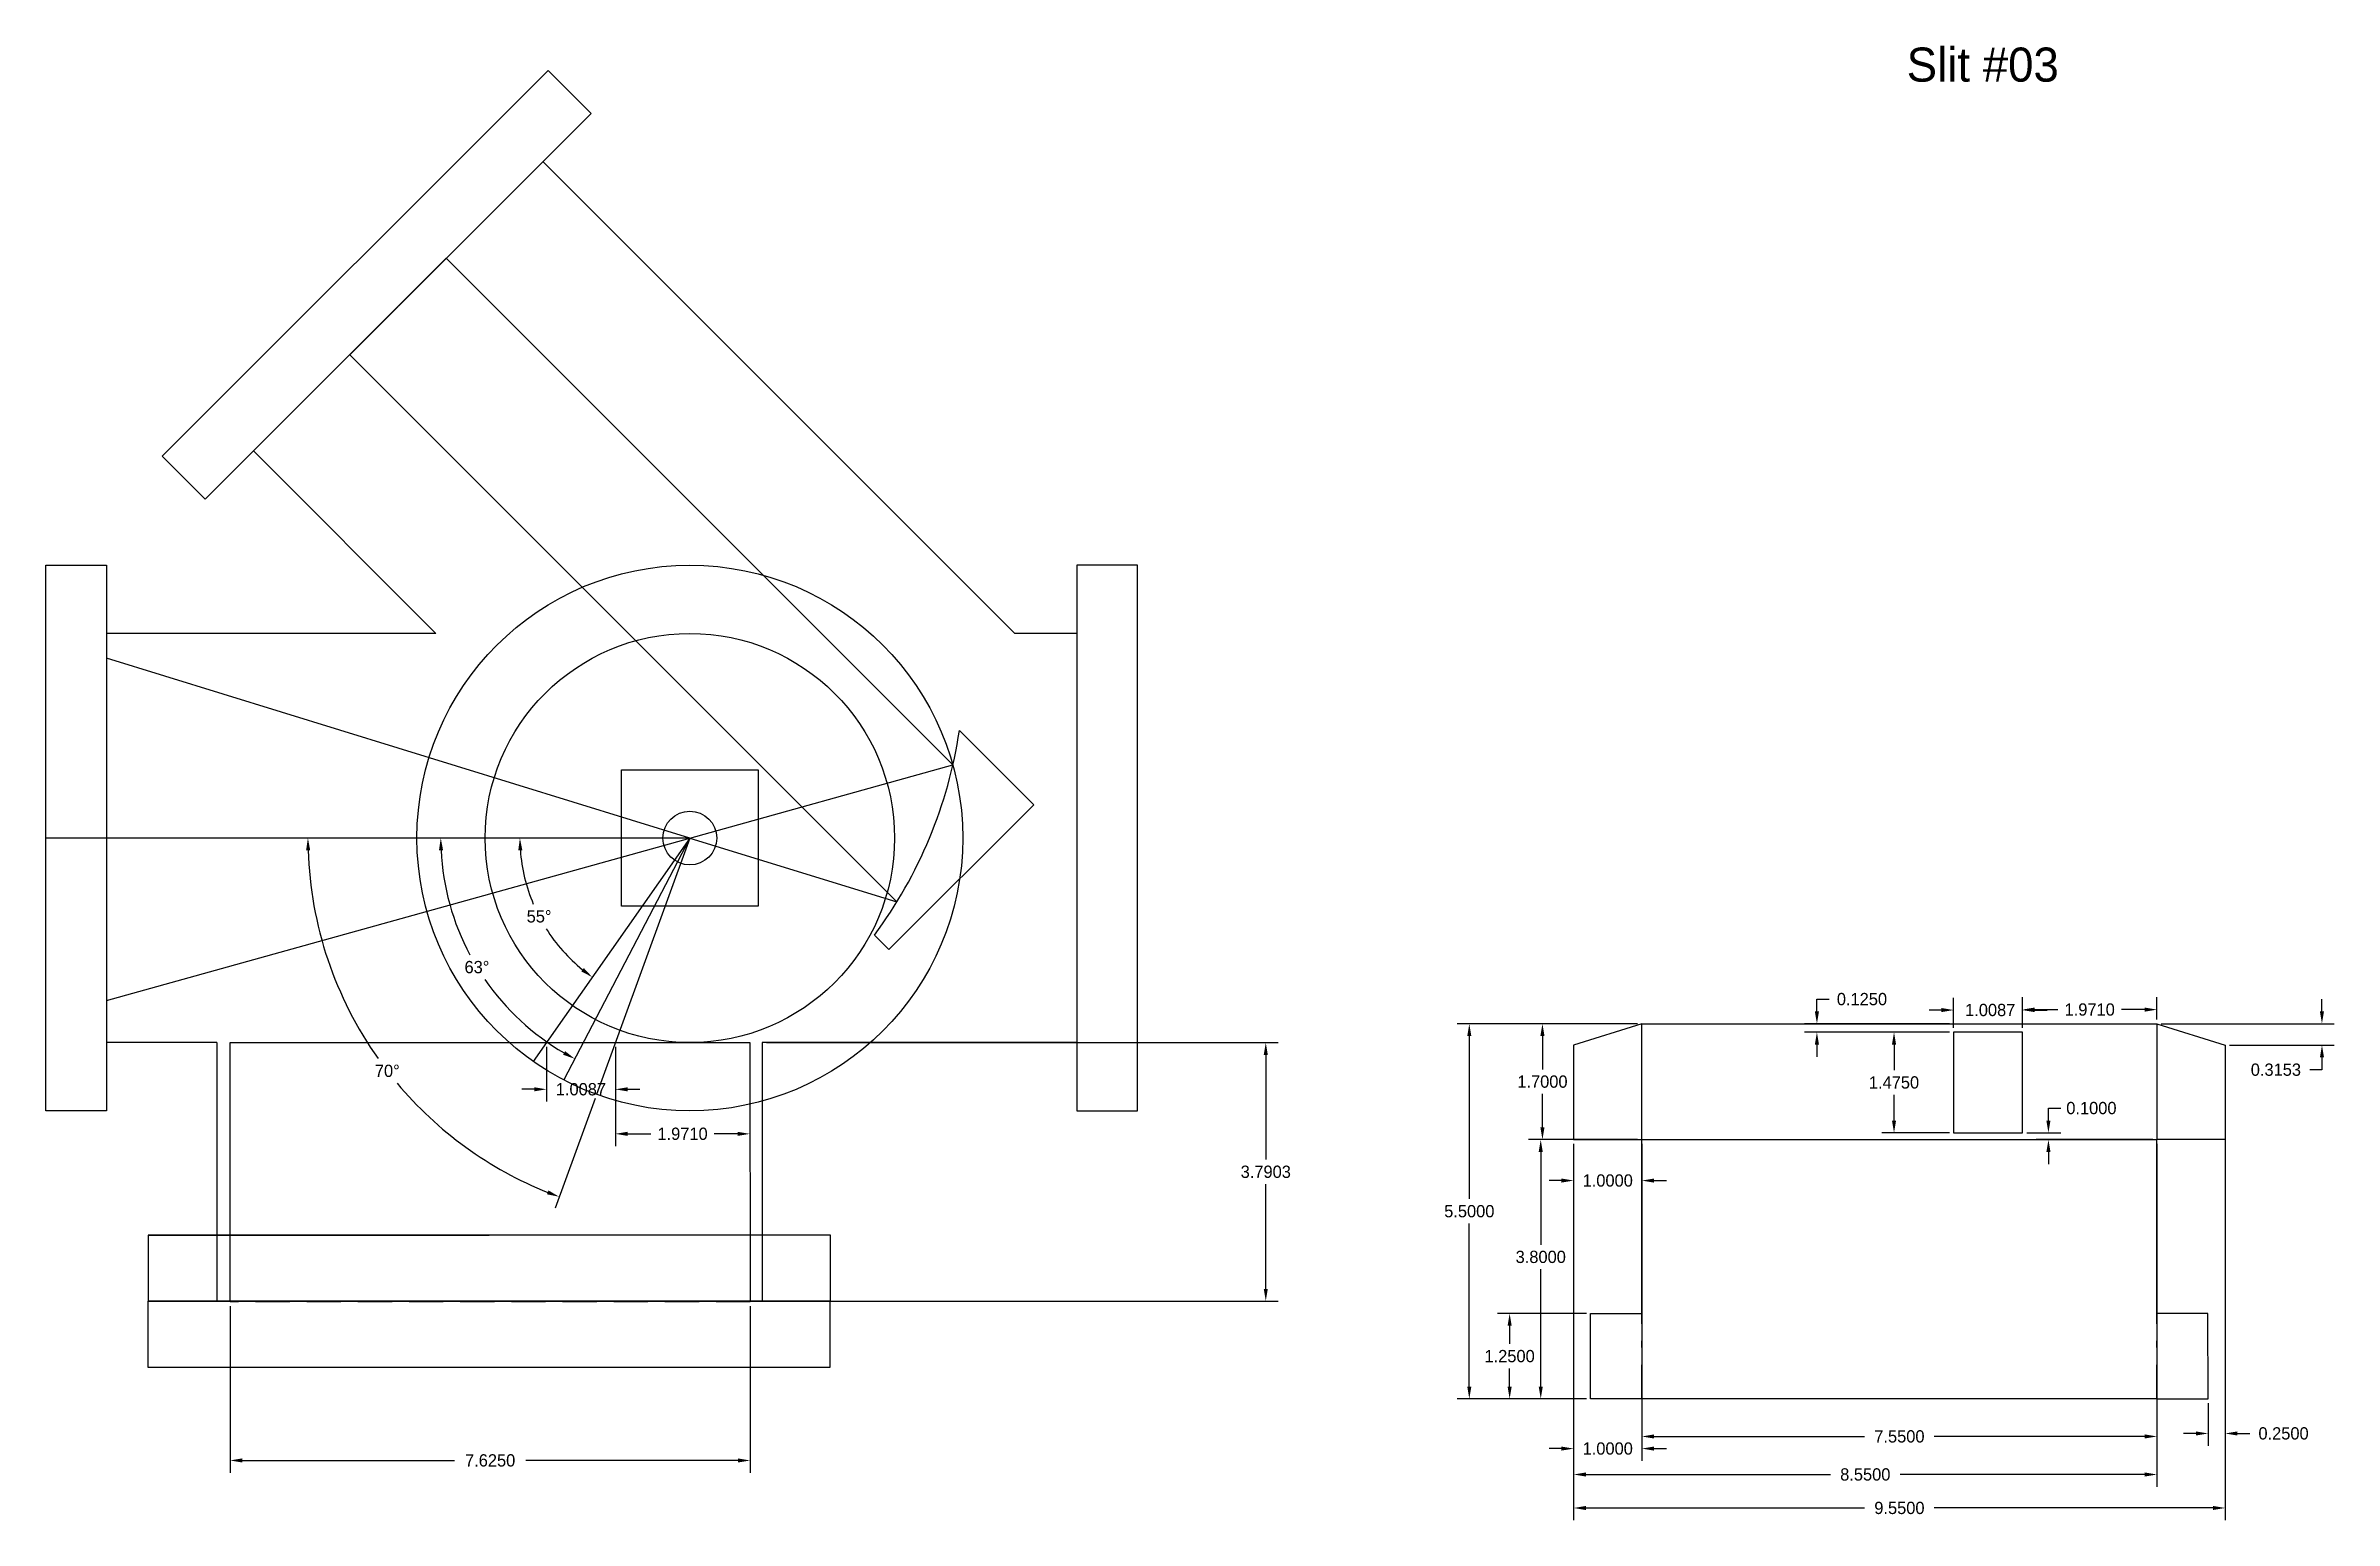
# Model space of a CAD drawing. Header units: inches. Extents: x 6.9 to 40.5, y 34.3 to 55.9.
import ezdxf

# ---------------------------------------------------------------- set-up
doc = ezdxf.new("R2010")
doc.units = ezdxf.units.IN
doc.header["$MEASUREMENT"] = 0
doc.linetypes.add('DASHDOT', pattern=[1, 0.5, -0.25, 0, -0.25])
doc.linetypes.add('DASHED', pattern=[0.75, 0.5, -0.25])
doc.layers.add('3INCH', color=92, linetype='Continuous')
doc.dimstyles.get("Standard").update_dxf_attribs({"dimtxt": 0.18, "dimasz": 0.18, "dimexe": 0.18, "dimexo": 0.0625, "dimgap": 0.09, "dimtad": 0, "dimtih": 1, "dimtoh": 1, "dimdec": 4, "dimzin": 0, "dimdsep": 46, "dimtxsty": 'Standard', "dimcen": 0.09, "dimadec": 0, "dimazin": 0, "dimtfac": 1, "dimtdec": 4, "dimtofl": 0, "dimtmove": 0, "dimatfit": 3, "dimfxl": 1, "dimtolj": 1, "dimtzin": 0, "dimarcsym": 0})

# ---------------------------------------------------------------- blocks, each defined once
blk = doc.blocks.new('*D4')
at = {"color": 0, "lineweight": -2}
for p, q in [((29.277, 39.85), (28.678, 39.85)), ((28.858, 39.67), (28.858, 38.31)), ((28.858, 36.23), (28.858, 37.95)), ((29.277, 36.05), (28.678, 36.05))]:
    blk.add_line(p, q, dxfattribs=at)
at = {"color": 0}
for points in [[(28.828, 39.67), (28.888, 39.67), (28.858, 39.85)], [(28.828, 36.23), (28.888, 36.23), (28.858, 36.05)]]:
    blk.add_solid(points, dxfattribs=at)
at = {"layer": 'Defpoints', "color": 0}
for p in [(28.858, 39.85), (29.34, 39.85), (29.34, 36.05)]:
    blk.add_point(p, dxfattribs=at)
at = {"color": 0, "insert": (28.858, 38.13), "char_height": 0.18, "attachment_point": 5}
blk.add_mtext('\\A1;3.8000', dxfattribs=at)
blk = doc.blocks.new('*D5')
at = {"color": 0, "lineweight": -2}
for p, q in [((29.34, 39.788), (29.34, 39.07)), ((30.34, 39.788), (30.34, 39.07)), ((29.16, 39.25), (28.98, 39.25)), ((30.52, 39.25), (30.7, 39.25))]:
    blk.add_line(p, q, dxfattribs=at)
at = {"color": 0}
for points in [[(29.16, 39.28), (29.16, 39.22), (29.34, 39.25)], [(30.52, 39.28), (30.52, 39.22), (30.34, 39.25)]]:
    blk.add_solid(points, dxfattribs=at)
at = {"layer": 'Defpoints', "color": 0}
for p in [(29.34, 39.85), (30.34, 39.85), (30.34, 39.25)]:
    blk.add_point(p, dxfattribs=at)
at = {"color": 0, "insert": (29.84, 39.25), "char_height": 0.18, "attachment_point": 5}
blk.add_mtext('\\A1;1.0000', dxfattribs=at)
blk = doc.blocks.new('*D6')
at = {"color": 0, "lineweight": -2}
for p, q in [((29.527, 37.3), (28.222, 37.3)), ((28.402, 37.12), (28.402, 36.855)), ((28.402, 36.23), (28.402, 36.495)), ((29.527, 36.05), (28.222, 36.05))]:
    blk.add_line(p, q, dxfattribs=at)
at = {"color": 0}
for points in [[(28.372, 37.12), (28.432, 37.12), (28.402, 37.3)], [(28.372, 36.23), (28.432, 36.23), (28.402, 36.05)]]:
    blk.add_solid(points, dxfattribs=at)
at = {"layer": 'Defpoints', "color": 0}
for p in [(28.402, 37.3), (29.59, 37.3), (29.59, 36.05)]:
    blk.add_point(p, dxfattribs=at)
at = {"color": 0, "insert": (28.402, 36.675), "char_height": 0.18, "attachment_point": 5}
blk.add_mtext('\\A1;1.2500', dxfattribs=at)
blk = doc.blocks.new('*D7')
at = {"color": 0, "lineweight": -2}
for p, q in [((29.34, 39.725), (29.34, 35.14)), ((30.34, 39.788), (30.34, 35.14)), ((29.16, 35.32), (28.98, 35.32)), ((30.52, 35.32), (30.7, 35.32))]:
    blk.add_line(p, q, dxfattribs=at)
at = {"color": 0}
for points in [[(29.16, 35.35), (29.16, 35.29), (29.34, 35.32)], [(30.52, 35.35), (30.52, 35.29), (30.34, 35.32)]]:
    blk.add_solid(points, dxfattribs=at)
at = {"layer": 'Defpoints', "color": 0}
for p in [(29.34, 39.788), (30.34, 39.85), (30.34, 35.32)]:
    blk.add_point(p, dxfattribs=at)
at = {"color": 0, "insert": (29.84, 35.32), "char_height": 0.18, "attachment_point": 5}
blk.add_mtext('\\A1;1.0000', dxfattribs=at)
blk = doc.blocks.new('*D8')
at = {"color": 0, "lineweight": -2}
for p, q in [((29.34, 39.788), (29.34, 34.76)), ((37.89, 39.788), (37.89, 34.76)), ((29.52, 34.94), (33.105, 34.94)), ((37.71, 34.94), (34.125, 34.94))]:
    blk.add_line(p, q, dxfattribs=at)
at = {"color": 0}
for points in [[(29.52, 34.97), (29.52, 34.91), (29.34, 34.94)], [(37.71, 34.97), (37.71, 34.91), (37.89, 34.94)]]:
    blk.add_solid(points, dxfattribs=at)
at = {"layer": 'Defpoints', "color": 0}
for p in [(29.34, 39.85), (37.89, 39.85), (37.89, 34.94)]:
    blk.add_point(p, dxfattribs=at)
at = {"color": 0, "insert": (33.615, 34.94), "char_height": 0.18, "attachment_point": 5}
blk.add_mtext('\\A1;8.5500', dxfattribs=at)
blk = doc.blocks.new('*D9')
at = {"color": 0, "lineweight": -2}
for p, q in [((29.34, 39.788), (29.34, 34.269)), ((38.89, 39.788), (38.89, 34.269)), ((29.52, 34.449), (33.605, 34.449)), ((38.71, 34.449), (34.625, 34.449))]:
    blk.add_line(p, q, dxfattribs=at)
at = {"color": 0}
for points in [[(29.52, 34.479), (29.52, 34.419), (29.34, 34.449)], [(38.71, 34.479), (38.71, 34.419), (38.89, 34.449)]]:
    blk.add_solid(points, dxfattribs=at)
at = {"layer": 'Defpoints', "color": 0}
for p in [(29.34, 39.85), (38.89, 39.85), (38.89, 34.449)]:
    blk.add_point(p, dxfattribs=at)
at = {"color": 0, "insert": (34.115, 34.449), "char_height": 0.18, "attachment_point": 5}
blk.add_mtext('\\A1;9.5500', dxfattribs=at)
blk = doc.blocks.new('*D10')
at = {"color": 0, "lineweight": -2}
for p, q in [((30.34, 35.988), (30.34, 35.318)), ((37.89, 35.988), (37.89, 35.318)), ((30.52, 35.498), (33.605, 35.498)), ((37.71, 35.498), (34.625, 35.498))]:
    blk.add_line(p, q, dxfattribs=at)
at = {"color": 0}
for points in [[(30.52, 35.528), (30.52, 35.468), (30.34, 35.498)], [(37.71, 35.528), (37.71, 35.468), (37.89, 35.498)]]:
    blk.add_solid(points, dxfattribs=at)
at = {"layer": 'Defpoints', "color": 0}
for p in [(30.34, 36.05), (37.89, 36.05), (37.89, 35.498)]:
    blk.add_point(p, dxfattribs=at)
at = {"color": 0, "insert": (34.115, 35.498), "char_height": 0.18, "attachment_point": 5}
blk.add_mtext('\\A1;7.5500', dxfattribs=at)
blk = doc.blocks.new('*D11')
at = {"color": 0, "lineweight": -2}
for p, q in [((38.89, 40.013), (38.89, 35.362)), ((38.64, 35.988), (38.64, 35.362)), ((38.46, 35.542), (38.28, 35.542)), ((39.07, 35.542), (39.25, 35.542))]:
    blk.add_line(p, q, dxfattribs=at)
at = {"color": 0}
for points in [[(38.46, 35.572), (38.46, 35.512), (38.64, 35.542)], [(39.07, 35.572), (39.07, 35.512), (38.89, 35.542)]]:
    blk.add_solid(points, dxfattribs=at)
at = {"layer": 'Defpoints', "color": 0}
for p in [(38.89, 40.075), (38.64, 36.05), (38.89, 35.542)]:
    blk.add_point(p, dxfattribs=at)
at = {"color": 0, "insert": (39.745, 35.542), "char_height": 0.18, "attachment_point": 5}
blk.add_mtext('\\A1;0.2500', dxfattribs=at)
blk = doc.blocks.new('01')
at = {"color": 0}
blk.add_line((-57.158, -33.792), (-52.158, -33.792), dxfattribs=at)
at = {"layer": '3INCH', "color": 0}
for points in [[(-57.158, -34.762), (-47.158, -34.762), (-47.158, -33.792), (-57.158, -33.792)], [(-57.161, -35.729), (-47.161, -35.729), (-47.161, -34.759), (-57.161, -34.759)]]:
    blk.add_lwpolyline(points, close=True, dxfattribs=at)
blk = doc.blocks.new('*D13')
at = {"color": 0, "lineweight": -2}
for p, q in [((17.509, 41.273), (25.008, 41.273)), ((24.828, 41.093), (24.828, 39.558)), ((24.828, 37.662), (24.828, 39.198)), ((17.509, 37.482), (25.008, 37.482))]:
    blk.add_line(p, q, dxfattribs=at)
at = {"color": 0}
for points in [[(24.798, 41.093), (24.858, 41.093), (24.828, 41.273)], [(24.798, 37.662), (24.858, 37.662), (24.828, 37.482)]]:
    blk.add_solid(points, dxfattribs=at)
at = {"layer": 'Defpoints', "color": 0}
for p in [(17.447, 41.273), (24.828, 41.273), (17.447, 37.482)]:
    blk.add_point(p, dxfattribs=at)
at = {"color": 0, "insert": (24.828, 39.378), "char_height": 0.18, "attachment_point": 5}
blk.add_mtext('\\A1;3.7903', dxfattribs=at)
blk = doc.blocks.new('*D14')
at = {"color": 0, "lineweight": -2}
for p, q in [((9.647, 37.41), (9.647, 34.966)), ((17.272, 37.41), (17.272, 34.966)), ((9.827, 35.146), (12.935, 35.146)), ((17.092, 35.146), (13.985, 35.146))]:
    blk.add_line(p, q, dxfattribs=at)
at = {"color": 0}
for points in [[(9.827, 35.176), (9.827, 35.116), (9.647, 35.146)], [(17.092, 35.176), (17.092, 35.116), (17.272, 35.146)]]:
    blk.add_solid(points, dxfattribs=at)
at = {"layer": 'Defpoints', "color": 0}
for p in [(9.647, 37.473), (17.272, 37.473), (17.272, 35.146)]:
    blk.add_point(p, dxfattribs=at)
at = {"color": 0, "insert": (13.46, 35.146), "char_height": 0.18, "attachment_point": 5}
blk.add_mtext('\\A1;7.6250', dxfattribs=at)
blk = doc.blocks.new('*D15')
at = {"color": 0, "lineweight": -2}
for p, q in [((30.277, 41.55), (28.703, 41.55)), ((28.883, 41.37), (28.883, 40.88)), ((28.883, 40.03), (28.883, 40.52)), ((30.277, 39.85), (28.703, 39.85))]:
    blk.add_line(p, q, dxfattribs=at)
at = {"color": 0}
for points in [[(28.853, 41.37), (28.913, 41.37), (28.883, 41.55)], [(28.853, 40.03), (28.913, 40.03), (28.883, 39.85)]]:
    blk.add_solid(points, dxfattribs=at)
at = {"layer": 'Defpoints', "color": 0}
for p in [(28.883, 41.55), (30.34, 41.55), (30.34, 39.85)]:
    blk.add_point(p, dxfattribs=at)
at = {"color": 0, "insert": (28.883, 40.7), "char_height": 0.18, "attachment_point": 5}
blk.add_mtext('\\A1;1.7000', dxfattribs=at)
blk = doc.blocks.new('*D16')
at = {"color": 0, "lineweight": -2}
for p, q in [((30.277, 41.55), (27.631, 41.55)), ((27.811, 41.37), (27.811, 38.98)), ((27.811, 36.23), (27.811, 38.62)), ((29.527, 36.05), (27.631, 36.05))]:
    blk.add_line(p, q, dxfattribs=at)
at = {"color": 0}
for points in [[(27.781, 41.37), (27.841, 41.37), (27.811, 41.55)], [(27.781, 36.23), (27.841, 36.23), (27.811, 36.05)]]:
    blk.add_solid(points, dxfattribs=at)
at = {"layer": 'Defpoints', "color": 0}
for p in [(27.811, 41.55), (30.34, 41.55), (29.59, 36.05)]:
    blk.add_point(p, dxfattribs=at)
at = {"color": 0, "insert": (27.811, 38.8), "char_height": 0.18, "attachment_point": 5}
blk.add_mtext('\\A1;5.5000', dxfattribs=at)
blk = doc.blocks.new('*D17')
at = {"color": 0, "lineweight": -2}
for p, q in [((40.308, 41.73), (40.308, 41.91)), ((37.952, 41.55), (40.488, 41.55)), ((38.952, 41.235), (40.488, 41.235)), ((40.308, 41.055), (40.308, 40.875)), ((40.308, 40.875), (40.128, 40.875))]:
    blk.add_line(p, q, dxfattribs=at)
at = {"color": 0}
for points in [[(40.278, 41.73), (40.338, 41.73), (40.308, 41.55)], [(40.278, 41.055), (40.338, 41.055), (40.308, 41.235)]]:
    blk.add_solid(points, dxfattribs=at)
at = {"layer": 'Defpoints', "color": 0}
for p in [(37.89, 41.55), (38.89, 41.235), (40.308, 41.235)]:
    blk.add_point(p, dxfattribs=at)
at = {"color": 0, "insert": (39.633, 40.875), "char_height": 0.18, "attachment_point": 5}
blk.add_mtext('\\A1;0.3153', dxfattribs=at)
blk = doc.blocks.new('*D18')
at = {"color": 0, "lineweight": -2}
blk.add_line((14.997, 40.455), (14.411, 38.844), dxfattribs=at)
for start, end in [(181.8425, 215.3061), (219.9604, 248.1575)]:
    blk.add_arc((16.387, 44.273), 5.598, start, end, dxfattribs=at)
at = {"color": 0}
for points in [[(10.762, 44.092), (10.822, 44.093), (10.789, 44.273)], [(14.315, 39.105), (14.293, 39.049), (14.472, 39.013)]]:
    blk.add_solid(points, dxfattribs=at)
at = {"layer": 'Defpoints', "color": 0}
for p in [(6.947, 44.273), (16.387, 44.273), (16.387, 44.273), (11.247, 42.056), (15.019, 40.514)]:
    blk.add_point(p, dxfattribs=at)
at = {"color": 0, "insert": (11.952, 40.858), "char_height": 0.18, "attachment_point": 5}
blk.add_mtext('\\A1;70°', dxfattribs=at)
blk = doc.blocks.new('*D19')
at = {"color": 0, "lineweight": -2}
for start, end in [(184.1414, 202.9223), (212.2771, 230.8586)]:
    blk.add_arc((16.387, 44.273), 2.491, start, end, dxfattribs=at)
at = {"color": 0}
for points in [[(13.872, 44.092), (13.932, 44.094), (13.896, 44.273)], [(14.833, 42.365), (14.796, 42.317), (14.958, 42.232)]]:
    blk.add_solid(points, dxfattribs=at)
at = {"layer": 'Defpoints', "color": 0}
for p in [(6.947, 44.273), (16.387, 44.273), (16.387, 44.273), (14.022, 43.489), (14.092, 40.996)]:
    blk.add_point(p, dxfattribs=at)
at = {"color": 0, "insert": (14.177, 43.123), "char_height": 0.18, "attachment_point": 5}
blk.add_mtext('\\A1;55°', dxfattribs=at)
blk = doc.blocks.new('*D20')
at = {"color": 0, "lineweight": -2}
for start, end in [(182.8253, 207.9998), (214.6163, 239.6747)]:
    blk.add_arc((16.387, 44.273), 3.651, start, end, dxfattribs=at)
at = {"color": 0}
for points in [[(12.71, 44.092), (12.77, 44.094), (12.736, 44.273)], [(14.558, 41.148), (14.529, 41.095), (14.701, 41.035)]]:
    blk.add_solid(points, dxfattribs=at)
at = {"layer": 'Defpoints', "color": 0}
for p in [(6.947, 44.273), (16.387, 44.273), (16.387, 44.273), (12.975, 42.974), (14.54, 40.725)]:
    blk.add_point(p, dxfattribs=at)
at = {"color": 0, "insert": (13.266, 42.379), "char_height": 0.18, "attachment_point": 5}
blk.add_mtext('\\A1;63°', dxfattribs=at)
blk = doc.blocks.new('*D21')
at = {"color": 0, "lineweight": -2}
for p, q in [((14.286, 41.21), (14.286, 40.408)), ((15.295, 41.21), (15.295, 40.408)), ((14.106, 40.588), (13.926, 40.588)), ((15.475, 40.588), (15.655, 40.588))]:
    blk.add_line(p, q, dxfattribs=at)
at = {"color": 0}
for points in [[(14.106, 40.618), (14.106, 40.558), (14.286, 40.588)], [(15.475, 40.618), (15.475, 40.558), (15.295, 40.588)]]:
    blk.add_solid(points, dxfattribs=at)
at = {"layer": 'Defpoints', "color": 0}
for p in [(14.286, 41.273), (15.295, 41.273), (15.295, 40.588)]:
    blk.add_point(p, dxfattribs=at)
at = {"color": 0, "insert": (14.79, 40.588), "char_height": 0.18, "attachment_point": 5}
blk.add_mtext('\\A1;1.0087', dxfattribs=at)
blk = doc.blocks.new('*D22')
at = {"color": 0, "lineweight": -2}
for p, q in [((15.295, 41.21), (15.295, 39.755)), ((17.266, 41.21), (17.266, 39.755)), ((15.475, 39.935), (15.815, 39.935)), ((17.086, 39.935), (16.745, 39.935))]:
    blk.add_line(p, q, dxfattribs=at)
at = {"color": 0}
for points in [[(15.475, 39.965), (15.475, 39.905), (15.295, 39.935)], [(17.086, 39.965), (17.086, 39.905), (17.266, 39.935)]]:
    blk.add_solid(points, dxfattribs=at)
at = {"layer": 'Defpoints', "color": 0}
for p in [(15.295, 41.273), (17.266, 41.273), (17.266, 39.935)]:
    blk.add_point(p, dxfattribs=at)
at = {"color": 0, "insert": (16.28, 39.935), "char_height": 0.18, "attachment_point": 5}
blk.add_mtext('\\A1;1.9710', dxfattribs=at)
blk = doc.blocks.new('*D23')
at = {"color": 0, "lineweight": -2}
for p, q in [((35.919, 41.488), (35.919, 41.937)), ((37.89, 41.613), (37.89, 41.937)), ((36.099, 41.757), (36.439, 41.757)), ((37.71, 41.757), (37.369, 41.757))]:
    blk.add_line(p, q, dxfattribs=at)
at = {"color": 0}
for points in [[(36.099, 41.787), (36.099, 41.727), (35.919, 41.757)], [(37.71, 41.787), (37.71, 41.727), (37.89, 41.757)]]:
    blk.add_solid(points, dxfattribs=at)
at = {"layer": 'Defpoints', "color": 0}
for p in [(35.919, 41.757), (35.919, 41.425), (37.89, 41.55)]:
    blk.add_point(p, dxfattribs=at)
at = {"color": 0, "insert": (36.904, 41.757), "char_height": 0.18, "attachment_point": 5}
blk.add_mtext('\\A1;1.9710', dxfattribs=at)
blk = doc.blocks.new('*D24')
at = {"color": 0, "lineweight": -2}
for p, q in [((34.91, 41.488), (34.91, 41.93)), ((35.919, 41.488), (35.919, 41.93)), ((34.73, 41.75), (34.55, 41.75)), ((36.099, 41.75), (36.279, 41.75))]:
    blk.add_line(p, q, dxfattribs=at)
at = {"color": 0}
for points in [[(34.73, 41.78), (34.73, 41.72), (34.91, 41.75)], [(36.099, 41.78), (36.099, 41.72), (35.919, 41.75)]]:
    blk.add_solid(points, dxfattribs=at)
at = {"layer": 'Defpoints', "color": 0}
for p in [(34.91, 41.75), (34.91, 41.425), (35.919, 41.425)]:
    blk.add_point(p, dxfattribs=at)
at = {"color": 0, "insert": (35.446, 41.75), "char_height": 0.18, "attachment_point": 5}
blk.add_mtext('\\A1;1.0087', dxfattribs=at)
blk = doc.blocks.new('*D25')
at = {"color": 0, "lineweight": -2}
for p, q in [((34.847, 41.425), (33.856, 41.425)), ((34.036, 41.245), (34.036, 40.868)), ((34.036, 40.13), (34.036, 40.508)), ((34.847, 39.95), (33.856, 39.95))]:
    blk.add_line(p, q, dxfattribs=at)
at = {"color": 0}
for points in [[(34.006, 41.245), (34.066, 41.245), (34.036, 41.425)], [(34.006, 40.13), (34.066, 40.13), (34.036, 39.95)]]:
    blk.add_solid(points, dxfattribs=at)
at = {"layer": 'Defpoints', "color": 0}
for p in [(34.036, 41.425), (34.91, 41.425), (34.91, 39.95)]:
    blk.add_point(p, dxfattribs=at)
at = {"color": 0, "insert": (34.036, 40.688), "char_height": 0.18, "attachment_point": 5}
blk.add_mtext('\\A1;1.4750', dxfattribs=at)
blk = doc.blocks.new('*D26')
at = {"color": 0, "lineweight": -2}
for p, q in [((32.906, 41.73), (32.906, 41.91)), ((32.906, 41.91), (33.086, 41.91)), ((34.847, 41.55), (32.726, 41.55)), ((34.847, 41.425), (32.726, 41.425)), ((32.906, 41.245), (32.906, 41.065))]:
    blk.add_line(p, q, dxfattribs=at)
at = {"color": 0}
for points in [[(32.876, 41.73), (32.936, 41.73), (32.906, 41.55)], [(32.876, 41.245), (32.936, 41.245), (32.906, 41.425)]]:
    blk.add_solid(points, dxfattribs=at)
at = {"layer": 'Defpoints', "color": 0}
for p in [(32.906, 41.55), (34.91, 41.55), (34.91, 41.425)]:
    blk.add_point(p, dxfattribs=at)
at = {"color": 0, "insert": (33.566, 41.91), "char_height": 0.18, "attachment_point": 5}
blk.add_mtext('\\A1;0.1250', dxfattribs=at)
blk = doc.blocks.new('*D27')
at = {"color": 0, "lineweight": -2}
for p, q in [((36.299, 40.13), (36.299, 40.312)), ((36.299, 40.312), (36.479, 40.312)), ((35.981, 39.95), (36.479, 39.95)), ((37.827, 39.85), (36.119, 39.85)), ((36.299, 39.67), (36.299, 39.49))]:
    blk.add_line(p, q, dxfattribs=at)
at = {"color": 0}
for points in [[(36.269, 40.13), (36.329, 40.13), (36.299, 39.95)], [(36.269, 39.67), (36.329, 39.67), (36.299, 39.85)]]:
    blk.add_solid(points, dxfattribs=at)
at = {"layer": 'Defpoints', "color": 0}
for p in [(35.919, 39.95), (36.299, 39.95), (37.89, 39.85)]:
    blk.add_point(p, dxfattribs=at)
at = {"color": 0, "insert": (36.929, 40.312), "char_height": 0.18, "attachment_point": 5}
blk.add_mtext('\\A1;0.1000', dxfattribs=at)

msp = doc.modelspace()

# ---------------------------------------------------------------- linework, layer by layer
at = {"color": 1}
for p, q in [((12.81529, 52.77341), (11.40108, 51.3592)), ((12.81529, 52.77341), (11.40108, 51.3592)), ((20.24229, 45.34641), (12.81529, 52.77341)), ((19.42142, 43.33622), (11.40108, 51.3592)), ((7.83674, 46.91135), (7.83674, 41.89179)), ((16.38674, 44.27274), (7.83674, 46.91135)), ((16.38674, 44.27274), (20.24229, 45.34641)), ((7.83674, 41.89179), (16.38674, 44.27274)), ((16.38674, 44.27274), (19.42142, 43.33622))]:
    msp.add_line(p, q, dxfattribs=at)
for p, q in [((21.42628, 44.75852), (20.33734, 45.84746)), ((19.30496, 42.6372), (21.42628, 44.75852)), ((16.38674, 44.27274), (6.94674, 44.27274)), ((12.38674, 44.27274), (12.38674, 44.27274)), ((19.30496, 42.6372), (19.09283, 42.84933)), ((29.33967, 39.85003), (30.33967, 39.85003)), ((30.33967, 39.85003), (37.88967, 39.85003)), ((30.33967, 37.30003), (30.33967, 39.85003)), ((37.88967, 37.30003), (37.88967, 39.85003)), ((38.88967, 39.85003), (37.88967, 39.85003)), ((37.88967, 36.05003), (30.33967, 36.05003))]:
    msp.add_line(p, q)
at = {"color": 14}
for q in [(14.09243, 40.99614), (14.53975, 40.7247), (15.01866, 40.51397)]:
    msp.add_line((16.38674, 44.27274), q, dxfattribs=at)
at = {"color": 0}
for p, q in [((9.45331, 41.27274), (9.45331, 37.47963)), ((17.44674, 41.27274), (17.44674, 37.48243)), ((30.33967, 41.55003), (29.33967, 41.23473)), ((30.33967, 39.85003), (30.33967, 41.55003)), ((30.33967, 41.55003), (37.88967, 41.55003)), ((35.91867, 41.42503), (34.90997, 41.42503)), ((34.90997, 41.42503), (34.90997, 39.95003)), ((35.91867, 39.95003), (35.91867, 41.42503)), ((37.88967, 41.55003), (37.88967, 39.85003)), ((37.88967, 41.55003), (38.88967, 41.23473)), ((29.33967, 41.23473), (29.33967, 39.85003)), ((38.88967, 41.23473), (38.88967, 39.85003)), ((34.90997, 39.95003), (35.91867, 39.95003)), ((29.58967, 36.05003), (29.58967, 37.30003)), ((29.58967, 37.30003), (30.33967, 37.30003)), ((38.63746, 37.30003), (37.88967, 37.30003)), ((38.63967, 36.05003), (38.63746, 37.30003)), ((30.33967, 36.05003), (29.58967, 36.05003)), ((37.88967, 36.05003), (38.63967, 36.05003))]:
    msp.add_line(p, q, dxfattribs=at)
at = {"color": 3, "linetype": 'Continuous'}
for p, q in [((9.6472, 37.47275), (9.6472, 41.27274)), ((9.6472, 41.27274), (13.45331, 41.27274)), ((13.45331, 41.27274), (17.26581, 41.27274)), ((17.26581, 41.27274), (17.2722, 37.47275))]:
    msp.add_line(p, q, dxfattribs=at)
at = {"color": 3, "linetype": 'DASHED'}
msp.add_line((17.2722, 37.47275), (9.6472, 37.47275), dxfattribs=at)
at = {"linetype": 'DASHDOT'}
for p, q in [((30.33967, 36.05003), (30.33967, 37.30003)), ((37.88967, 36.05003), (37.88967, 37.30003))]:
    msp.add_line(p, q, dxfattribs=at)
msp.add_lwpolyline([(17.38659, 43.2729), (15.38659, 43.2729), (15.38659, 45.2729), (17.38659, 45.2729)], close=True)
for radius in [4, 3, 0.394]:
    msp.add_circle((16.38674, 44.27274), radius)
at = {"color": 0}
msp.add_arc((13.69193, 46.84857), 6.72039, 323.480896, 351.432982, dxfattribs=at)
at = {"layer": '3INCH', "color": 0}
for p, q in [((14.2327, 54.19082), (21.15077, 47.27274)), ((12.66549, 47.27274), (9.99006, 49.94818)), ((12.66549, 47.27274), (7.84331, 47.27274)), ((22.05674, 47.27274), (21.15077, 47.27274)), ((9.45331, 41.27274), (7.83674, 41.27274)), ((22.05674, 41.27274), (17.44674, 41.27274))]:
    msp.add_line(p, q, dxfattribs=at)
for points in [[(9.28295, 49.24107), (8.65363, 49.8704), (14.31048, 55.52725), (14.93981, 54.89793)], [(7.83674, 40.27274), (6.94674, 40.27274), (6.94674, 48.27274), (7.83674, 48.27274)], [(22.05674, 40.27274), (22.94674, 40.27274), (22.94674, 48.27274), (22.05674, 48.27274)]]:
    msp.add_lwpolyline(points, close=True, dxfattribs=at)

# ---------------------------------------------------------------- block references
at = {"color": 0}
msp.add_blockref('01', (65.60552, 72.24161), dxfattribs=at)

# ---------------------------------------------------------------- texts
at = {"color": 5, "insert": (34.2214, 55.86296), "char_height": 0.5, "width": 9.8683902, "attachment_point": 1}
msp.add_mtext('Slit #03', dxfattribs=at)

# ---------------------------------------------------------------- dimensions: what is measured, and where the dimension line sits
at = {"color": 14}
dim = msp.add_angular_dim_2l(base=(11.24689, 42.05563), line1=((16.38674, 44.27274), (6.94674, 44.27274)), line2=((16.38674, 44.27274), (15.01866, 40.51397)), dimstyle='Standard', dxfattribs=at)
dim.commit()
dim.dimension.update_dxf_attribs({"geometry": '*D18', "text_midpoint": (11.95159, 40.85761), "dimtype": 162})
for base, line1, line2, picture, middle in [((14.02237, 43.48928), ((16.38674, 44.27274), (6.94674, 44.27274)), ((16.38674, 44.27274), (14.09243, 40.99614)), '*D19', (14.17737, 43.12262)), ((12.9747078351, 42.9743624341), ((16.3867404248, 44.2727440064), (6.9467404248, 44.2727440064)), ((16.3867404248, 44.2727440064), (14.5397459719, 40.7247006737)), '*D20', (13.2656960238, 42.3788477718))]:
    dim = msp.add_angular_dim_2l(base=base, line1=line1, line2=line2, dimstyle='Standard', dxfattribs=at)
    dim.commit()
    dim.dimension.update_dxf_attribs({"geometry": picture, "text_midpoint": middle})
at = {"color": 5}
for base, p1, p2, picture, middle in [((32.90572, 41.55003), (34.90997, 41.42503), (34.90997, 41.55003), '*D26', (33.56572, 41.91003)), ((40.30801, 41.23473), (37.88967, 41.55003), (38.88967, 41.23473), '*D17', (39.63301, 40.87473)), ((24.82844, 41.27274), (17.44674, 37.48243), (17.44674, 41.27274), '*D13', (24.82844, 39.37759)), ((27.81075, 41.55003), (29.58967, 36.05003), (30.33967, 41.55003), '*D16', (27.81075, 38.80003)), ((28.8828, 41.55003), (30.33967, 39.85003), (30.33967, 41.55003), '*D15', (28.8828, 40.70003)), ((34.03622, 41.42503), (34.90997, 39.95003), (34.90997, 41.42503), '*D25', (34.03622, 40.68753)), ((28.40234, 37.30003), (29.58967, 36.05003), (29.58967, 37.30003), '*D6', (28.40234, 36.67503))]:
    dim = msp.add_linear_dim(base=base, p1=p1, p2=p2, angle=90, dimstyle='Standard', dxfattribs=at)
    dim.commit()
    dim.dimension.update_dxf_attribs({"geometry": picture, "text_midpoint": middle})
for base, p1, p2, picture, middle in [((34.90997, 41.74955), (35.91867, 41.42503), (34.90997, 41.42503), '*D24', (35.44566, 41.74955)), ((38.88967, 35.54154), (38.63967, 36.05003), (38.88967, 40.07503), '*D11', (39.74467, 35.54154))]:
    dim = msp.add_linear_dim(base=base, p1=p1, p2=p2, dimstyle='Standard', dxfattribs=at)
    dim.commit()
    dim.dimension.update_dxf_attribs({"geometry": picture, "text_midpoint": middle, "dimtype": 160})
for base, p1, p2, picture, middle in [((35.91867, 41.7574), (37.88967, 41.55003), (35.91867, 41.42503), '*D23', (36.90417, 41.7574)), ((15.29483, 40.58821), (14.28612, 41.27274), (15.29483, 41.27274), '*D21', (14.79047, 40.58821)), ((17.26581, 39.93495), (15.29483, 41.27274), (17.26581, 41.27274), '*D22', (16.28032, 39.93495)), ((30.33967, 39.25047), (29.33967, 39.85003), (30.33967, 39.85003), '*D5', (29.83967, 39.25047)), ((30.33967, 35.31975), (29.33967, 39.78753), (30.33967, 39.85003), '*D7', (29.83967, 35.31975)), ((37.88967, 34.94032), (29.33967, 39.85003), (37.88967, 39.85003), '*D8', (33.61467, 34.94032)), ((38.88967, 34.44929), (29.33967, 39.85003), (38.88967, 39.85003), '*D9', (34.11467, 34.44929)), ((17.27218, 35.14586), (9.6472, 37.47275), (17.27218, 37.47275), '*D14', (13.45969, 35.14586)), ((37.88967, 35.4983), (30.33967, 36.05003), (37.88967, 36.05003), '*D10', (34.11467, 35.4983))]:
    dim = msp.add_linear_dim(base=base, p1=p1, p2=p2, dimstyle='Standard', dxfattribs=at)
    dim.commit()
    dim.dimension.update_dxf_attribs({"geometry": picture, "text_midpoint": middle})
for base, p1, p2, picture, middle in [((36.29852, 39.95003), (37.88967, 39.85003), (35.91867, 39.95003), '*D27', (36.92852, 40.31188)), ((28.85818, 39.85003), (29.33967, 36.05003), (29.33967, 39.85003), '*D4', (28.85818, 38.13003))]:
    dim = msp.add_linear_dim(base=base, p1=p1, p2=p2, angle=90, dimstyle='Standard', dxfattribs=at)
    dim.commit()
    dim.dimension.update_dxf_attribs({"geometry": picture, "text_midpoint": middle, "dimtype": 160})

doc.saveas('drawing.dxf')
